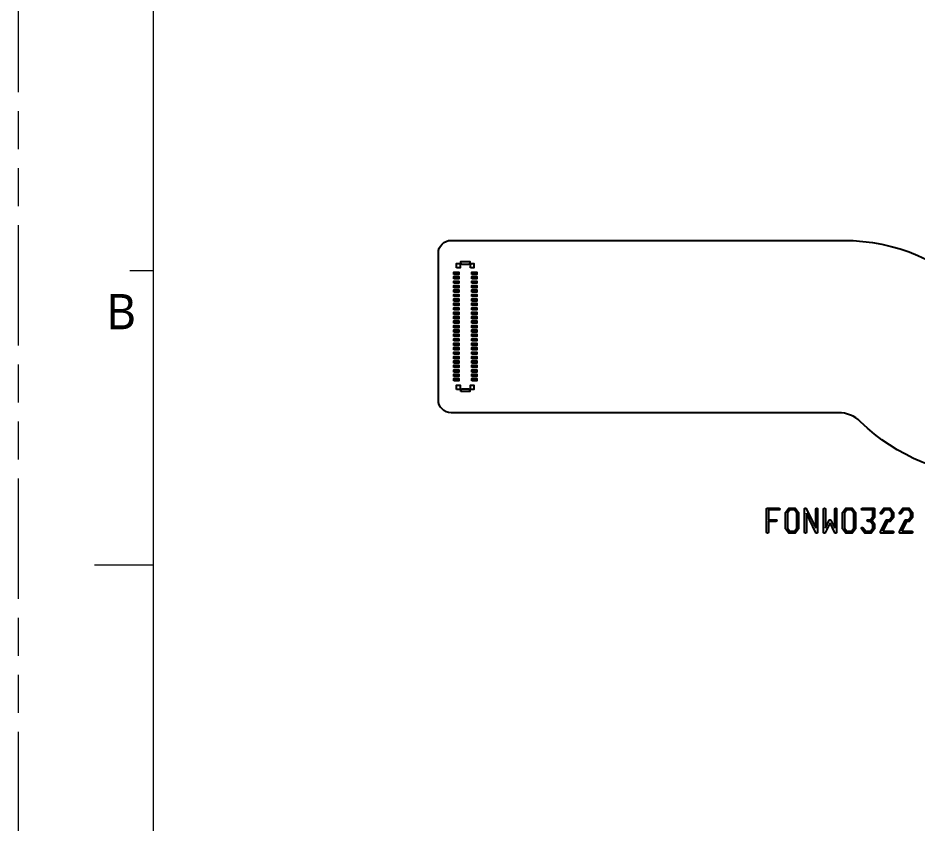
# Model space of a CAD drawing. Extents: x 1548 to 1929, y -174 to 95.
# Drawn here: x 1547.6 to 1618.7, y -32.3 to 31.3 of the extents above; entities that cross this region are included whole.
import ezdxf

# ---------------------------------------------------------------- set-up
doc = ezdxf.new("R2010")
doc.units = 0
doc.linetypes.add('PHANTOM', pattern=[29.5, 9.5, -1.5, 3, -1.5, 3, -1.5, 9.5])
doc.layers.get('0').update_dxf_attribs({"lineweight": 5})
doc.layers.add('0PAPERF', color=2, linetype='PHANTOM', lineweight=5, plot=False)
for name, color, linetype in [('gbr-dxf_layer0', 7, 'Continuous'), ('gbr-outline-dxf_layer1', 2, 'Continuous'), ('鵬鼎', 5, 'Continuous')]:
    doc.layers.add(name, color=color, linetype=linetype)
doc.styles.get("Standard").update_dxf_attribs({"font": 'txt.shx'})

msp = doc.modelspace()

# ---------------------------------------------------------------- linework, layer by layer
for p, q in [((1558.286, 80.994), (1558.286, -167.041)), ((1558.286, 11.321), (1556.428, 11.321)), ((1558.286, -11.903), (1553.641, -11.903))]:
    msp.add_line(p, q)
at = {"layer": '0PAPERF'}
msp.add_line((1547.602, 94.935), (1547.602, -174.473), dxfattribs=at)
at = {"layer": 'gbr-dxf_layer0', "linetype": 'Continuous'}
for points in [[(1582.242, 11.562), (1582.242, 11.912), (1582.452, 11.912), (1582.522, 11.842), (1582.522, 11.562)], [(1582.567, 11.942), (1582.567, 12.072), (1583.287, 12.072), (1583.287, 11.942), (1583.187, 11.842), (1582.667, 11.842)], [(1583.332, 11.562), (1583.332, 11.842), (1583.402, 11.912), (1583.612, 11.912), (1583.612, 11.562)], [(1582.022, 11.043), (1582.022, 11.221), (1582.403, 11.221), (1582.403, 11.043)], [(1582.022, 10.693), (1582.022, 10.871), (1582.403, 10.871), (1582.403, 10.693)], [(1583.452, 11.043), (1583.452, 11.221), (1583.833, 11.221), (1583.833, 11.043)], [(1583.452, 10.693), (1583.452, 10.871), (1583.833, 10.871), (1583.833, 10.693)], [(1582.022, 10.343), (1582.022, 10.521), (1582.403, 10.521), (1582.403, 10.343)], [(1582.022, 9.993), (1582.022, 10.171), (1582.403, 10.171), (1582.403, 9.993)], [(1583.452, 10.343), (1583.452, 10.521), (1583.833, 10.521), (1583.833, 10.343)], [(1583.452, 9.993), (1583.452, 10.171), (1583.833, 10.171), (1583.833, 9.993)], [(1582.022, 9.643), (1582.022, 9.821), (1582.403, 9.821), (1582.403, 9.643)], [(1582.022, 9.293), (1582.022, 9.471), (1582.403, 9.471), (1582.403, 9.293)], [(1583.452, 9.643), (1583.452, 9.821), (1583.833, 9.821), (1583.833, 9.643)], [(1583.452, 9.293), (1583.452, 9.471), (1583.833, 9.471), (1583.833, 9.293)], [(1582.022, 8.943), (1582.022, 9.121), (1582.403, 9.121), (1582.403, 8.943)], [(1582.022, 8.593), (1582.022, 8.771), (1582.403, 8.771), (1582.403, 8.593)], [(1583.452, 8.943), (1583.452, 9.121), (1583.833, 9.121), (1583.833, 8.943)], [(1583.452, 8.593), (1583.452, 8.771), (1583.833, 8.771), (1583.833, 8.593)], [(1582.022, 8.243), (1582.022, 8.421), (1582.403, 8.421), (1582.403, 8.243)], [(1582.022, 7.893), (1582.022, 8.071), (1582.403, 8.071), (1582.403, 7.893)], [(1583.452, 8.243), (1583.452, 8.421), (1583.833, 8.421), (1583.833, 8.243)], [(1583.452, 7.893), (1583.452, 8.071), (1583.833, 8.071), (1583.833, 7.893)], [(1582.022, 7.543), (1582.022, 7.721), (1582.403, 7.721), (1582.403, 7.543)], [(1582.022, 7.193), (1582.022, 7.371), (1582.403, 7.371), (1582.403, 7.193)], [(1583.452, 7.543), (1583.452, 7.721), (1583.833, 7.721), (1583.833, 7.543)], [(1583.452, 7.193), (1583.452, 7.371), (1583.833, 7.371), (1583.833, 7.193)], [(1582.022, 6.843), (1582.022, 7.021), (1582.403, 7.021), (1582.403, 6.843)], [(1582.022, 6.493), (1582.022, 6.671), (1582.403, 6.671), (1582.403, 6.493)], [(1583.452, 6.843), (1583.452, 7.021), (1583.833, 7.021), (1583.833, 6.843)], [(1583.452, 6.493), (1583.452, 6.671), (1583.833, 6.671), (1583.833, 6.493)], [(1582.022, 6.143), (1582.022, 6.321), (1582.403, 6.321), (1582.403, 6.143)], [(1582.022, 5.793), (1582.022, 5.971), (1582.403, 5.971), (1582.403, 5.793)], [(1583.452, 6.143), (1583.452, 6.321), (1583.833, 6.321), (1583.833, 6.143)], [(1583.452, 5.793), (1583.452, 5.971), (1583.833, 5.971), (1583.833, 5.793)], [(1582.022, 5.443), (1582.022, 5.621), (1582.403, 5.621), (1582.403, 5.443)], [(1582.022, 5.093), (1582.022, 5.271), (1582.403, 5.271), (1582.403, 5.093)], [(1583.452, 5.443), (1583.452, 5.621), (1583.833, 5.621), (1583.833, 5.443)], [(1583.452, 5.093), (1583.452, 5.271), (1583.833, 5.271), (1583.833, 5.093)], [(1582.022, 4.743), (1582.022, 4.921), (1582.403, 4.921), (1582.403, 4.743)], [(1582.022, 4.393), (1582.022, 4.571), (1582.403, 4.571), (1582.403, 4.393)], [(1583.452, 4.743), (1583.452, 4.921), (1583.833, 4.921), (1583.833, 4.743)], [(1583.452, 4.393), (1583.452, 4.571), (1583.833, 4.571), (1583.833, 4.393)], [(1582.022, 4.043), (1582.022, 4.221), (1582.403, 4.221), (1582.403, 4.043)], [(1582.022, 3.693), (1582.022, 3.871), (1582.403, 3.871), (1582.403, 3.693)], [(1583.452, 4.043), (1583.452, 4.221), (1583.833, 4.221), (1583.833, 4.043)], [(1583.452, 3.693), (1583.452, 3.871), (1583.833, 3.871), (1583.833, 3.693)], [(1582.022, 3.343), (1582.022, 3.521), (1582.403, 3.521), (1582.403, 3.343)], [(1582.022, 2.993), (1582.022, 3.171), (1582.403, 3.171), (1582.403, 2.993)], [(1583.452, 3.343), (1583.452, 3.521), (1583.833, 3.521), (1583.833, 3.343)], [(1583.452, 2.993), (1583.452, 3.171), (1583.833, 3.171), (1583.833, 2.993)], [(1582.022, 2.643), (1582.022, 2.821), (1582.403, 2.821), (1582.403, 2.643)], [(1582.242, 1.952), (1582.242, 2.302), (1582.522, 2.302), (1582.522, 2.022), (1582.452, 1.952)], [(1583.332, 2.022), (1583.332, 2.302), (1583.612, 2.302), (1583.612, 1.952), (1583.402, 1.952)], [(1583.452, 2.643), (1583.452, 2.821), (1583.833, 2.821), (1583.833, 2.643)], [(1582.567, 1.792), (1582.567, 1.922), (1582.667, 2.022), (1583.187, 2.022), (1583.287, 1.922), (1583.287, 1.792)], [(1608.36, -8.977), (1608.546, -9.232), (1608.914, -9.232), (1609.1, -8.977), (1609.1, -7.803), (1608.914, -7.549), (1608.546, -7.549), (1608.36, -7.803)], [(1612.86, -8.977), (1613.046, -9.232), (1613.414, -9.232), (1613.6, -8.977), (1613.6, -7.803), (1613.414, -7.549), (1613.046, -7.549), (1612.86, -7.803)]]:
    msp.add_lwpolyline(points, close=True, dxfattribs=at)
for points in [[(1606.708, -9.308), (1606.708, -7.473, -0.414239), (1606.784, -7.396), (1607.676, -7.396, -1), (1607.676, -7.549), (1606.86, -7.549), (1606.86, -8.314), (1607.453, -8.314, -1), (1607.453, -8.466), (1606.86, -8.466), (1606.86, -9.308, -1)], [(1608.208, -9.002), (1608.208, -7.779, -0.159612), (1608.222, -7.734), (1608.445, -7.428, -0.240361), (1608.507, -7.396), (1608.953, -7.396, -0.240361), (1609.015, -7.428), (1609.238, -7.734, -0.159612), (1609.252, -7.779), (1609.252, -9.002, -0.159612), (1609.238, -9.047), (1609.015, -9.353, -0.240361), (1608.953, -9.384), (1608.507, -9.384, -0.240361), (1608.445, -9.353), (1608.222, -9.047, -0.159612)], [(1612.708, -9.002), (1612.708, -7.779, -0.159612), (1612.722, -7.734), (1612.945, -7.428, -0.240361), (1613.007, -7.396), (1613.453, -7.396, -0.240361), (1613.515, -7.428), (1613.738, -7.734, -0.159612), (1613.752, -7.779), (1613.752, -9.002, -0.159612), (1613.738, -9.047), (1613.515, -9.353, -0.240361), (1613.453, -9.384), (1613.007, -9.384, -0.240361), (1612.945, -9.353), (1612.722, -9.047, -0.159612)], [(1614.222, -9.047, -1), (1614.345, -8.957), (1614.546, -9.232), (1614.914, -9.232), (1615.1, -8.977), (1615.1, -8.721), (1614.914, -8.466), (1614.73, -8.466, -1), (1614.73, -8.314), (1614.914, -8.314), (1615.1, -8.06), (1615.1, -7.549), (1614.284, -7.549, -1), (1614.284, -7.396), (1615.176, -7.396, -0.414239), (1615.252, -7.473), (1615.252, -8.084, -0.159612), (1615.238, -8.129), (1615.047, -8.39), (1615.238, -8.651, -0.159612), (1615.252, -8.696), (1615.252, -9.002, -0.159612), (1615.238, -9.047), (1615.015, -9.353, -0.240361), (1614.953, -9.384), (1614.507, -9.384, -0.240361), (1614.445, -9.353)]]:
    msp.add_lwpolyline(points, format="xyb", close=True, dxfattribs=at)
for points in [[(1609.708, -9.308), (1609.708, -7.473, -0.796906), (1609.852, -7.439), (1610.6, -8.977)], [(1609.86, -7.804), (1609.86, -9.308, -1), (1609.708, -9.308)], [(1610.6, -8.977), (1610.6, -7.473, -1), (1610.752, -7.473), (1610.752, -9.308, -0.796906), (1610.608, -9.341), (1609.86, -7.804)], [(1611.208, -9.308), (1611.208, -7.473, -1), (1611.36, -7.473), (1611.36, -8.977)], [(1612.1, -8.977), (1612.1, -7.473, -1), (1612.252, -7.473), (1612.252, -9.308, -0.796906), (1612.108, -9.341), (1611.73, -8.564)], [(1615.715, -9.274), (1616.161, -8.357, -0.287727), (1616.23, -8.314), (1616.414, -8.314), (1616.6, -8.06), (1616.6, -7.803), (1616.414, -7.549), (1616.046, -7.549), (1615.845, -7.823, -1), (1615.722, -7.734), (1615.945, -7.428, -0.240361), (1616.007, -7.396), (1616.453, -7.396, -0.240361), (1616.515, -7.428), (1616.738, -7.734, -0.159612), (1616.752, -7.779), (1616.752, -8.084, -0.159612), (1616.738, -8.129), (1616.515, -8.435, -0.240361), (1616.453, -8.466), (1616.278, -8.466), (1615.906, -9.232)], [(1617.215, -9.274), (1617.661, -8.357, -0.287727), (1617.73, -8.314), (1617.914, -8.314), (1618.1, -8.06), (1618.1, -7.803), (1617.914, -7.549), (1617.546, -7.549), (1617.345, -7.823, -1), (1617.222, -7.734), (1617.445, -7.428, -0.240361), (1617.507, -7.396), (1617.953, -7.396, -0.240361), (1618.015, -7.428), (1618.238, -7.734, -0.159612), (1618.252, -7.779), (1618.252, -8.084, -0.159612), (1618.238, -8.129), (1618.015, -8.435, -0.240361), (1617.953, -8.466), (1617.778, -8.466), (1617.406, -9.232)], [(1611.36, -8.977), (1611.661, -8.357, -0.625713), (1611.799, -8.357), (1612.1, -8.977)], [(1611.73, -8.564), (1611.352, -9.341, -0.796918), (1611.208, -9.308)], [(1615.906, -9.232), (1616.676, -9.232, -1), (1616.676, -9.384), (1615.784, -9.384, -0.554724), (1615.715, -9.274)], [(1617.406, -9.232), (1618.176, -9.232, -1), (1618.176, -9.384), (1617.284, -9.384, -0.554724), (1617.215, -9.274)]]:
    msp.add_lwpolyline(points, format="xyb", dxfattribs=at)
at = {"layer": 'gbr-outline-dxf_layer1', "linetype": 'Continuous'}
msp.add_lwpolyline([(1580.798, 1.132), (1580.798, 12.732, -0.414215), (1581.798, 13.732), (1612.806, 13.732, -0.202312), (1623.622, 9.169, 0.202309), (1624.696, 8.716), (1630.196, 8.716, 0.202214), (1631.27, 9.169, -0.202322), (1642.086, 13.732), (1663.618, 13.732, -0.414215), (1664.618, 12.732), (1664.618, 1.132, -0.414215), (1663.618, 0.132), (1642.501, 0.132, 0.196009), (1640.753, -0.58, -0.196007), (1630.196, -4.884), (1624.696, -4.884, -0.196007), (1614.139, -0.58, 0.196013), (1612.391, 0.132), (1581.798, 0.132, -0.414215)], format="xyb", close=True, dxfattribs=at)

# ---------------------------------------------------------------- texts
at = {"layer": '鵬鼎', "color": 0, "insert": (1554.57, 9.505), "char_height": 2.78692, "width": 5.25681, "attachment_point": 1}
msp.add_mtext('{\\fMicrosoft JhengHei|b0|i0|c136|p0;B}', dxfattribs=at)

doc.saveas('drawing.dxf')
